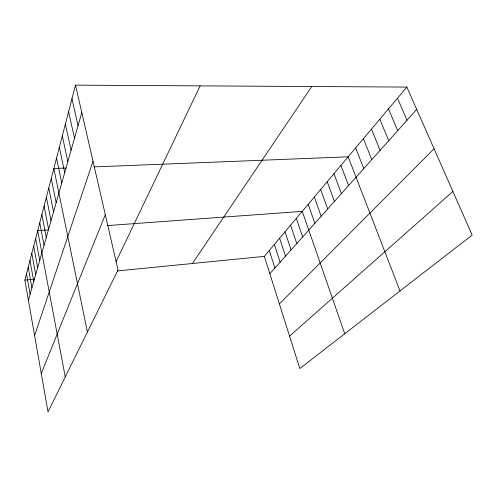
<?xml version="1.0" encoding="UTF-8"?>
<svg xmlns="http://www.w3.org/2000/svg" width="497" height="497" viewBox="0 0 497 497"><rect width="100%" height="100%" fill="white"/><g stroke="black" fill="none" stroke-linecap="round" stroke-linejoin="round"><path stroke-width="0.75" d="M75.507 85.142L118.031 269.995L48.01 411.858L24.85 280.103L75.507 85.142L406.863 87.081L472.15 235.081L299.821 368.538L264.367 256.371L406.863 87.081M28.397 300.281L81.806 112.521M34.61 335.618L93.02 161.258M41.27 373.52L105.308 214.692M116.143 261.515L200.142 85.875M192.445 263.497L311.787 86.528M269.84 273.685L416.703 109.402M279.389 303.891L434.08 148.789M289.577 336.121L452.91 191.463M24.85 280.103L34.597 279.14M117.267 270.946L264.367 256.371M48.402 229.894L37.691 230.676L65.244 376.937M107.687 225.563L302.257 211.355L344.725 333.76M66.064 168.023L53.844 168.508L87.416 332.027M93.914 166.917L348.161 156.816L400.01 290.95M397.494 98.207L407.012 120.243M388.486 108.911L397.699 130.661M379.814 119.212L388.735 140.688M371.464 129.133L380.106 150.336M363.419 138.694L371.799 159.636M355.653 147.913L363.785 168.595M340.93 165.408L348.602 185.586M333.941 173.714L341.396 193.644M327.181 181.74L334.431 201.434M320.646 189.506L327.697 208.964M314.321 197.023L321.186 216.251M308.196 204.304L314.881 223.302M296.33 218.394L302.679 236.951M290.59 225.216L296.777 243.555M285.023 231.826L291.056 249.954M279.625 238.243L285.508 256.16M274.387 244.462L280.128 262.174M269.306 250.507L274.909 268.013M71.972 98.754L78.054 125.698M68.598 111.732L74.488 138.253M65.38 124.12L71.077 150.231M62.305 135.954L67.828 161.668M59.367 147.28L64.716 172.602M56.546 158.121L61.74 183.058M51.259 178.479L56.161 202.683M48.768 188.046L53.539 211.896M46.383 197.241L51.017 220.749M44.084 206.081L48.6 229.254M41.872 214.586L46.277 237.429M39.748 222.78L44.034 245.301M35.654 238.517L39.735 260.409M33.69 246.071L37.673 267.666M31.802 253.358L35.685 274.655M29.969 260.397L33.765 281.401M28.205 267.187L31.914 287.912M26.503 273.754L30.124 294.199"/></g></svg>
